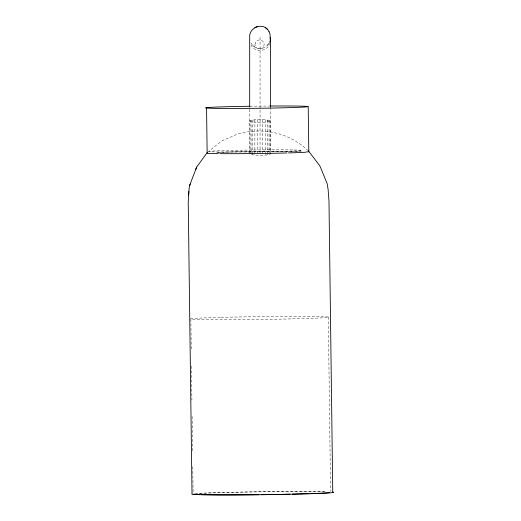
<?xml version="1.0" encoding="UTF-8"?>
<svg xmlns="http://www.w3.org/2000/svg" width="521" height="521" viewBox="0 0 521 521"><rect width="100%" height="100%" fill="white"/><g stroke="black" fill="none" stroke-linecap="round" stroke-linejoin="round"><path stroke-width="0.39" stroke-dasharray="2.6 1.95" d="M251.076 42.983C254.749 51.279 267.918 49.736 269.819 40.97M270.08 42.514C268.4 51.514 255.062 53.539 251.076 45.164M267.397 45.32L269.044 42.983M250.041 120.631L249.689 120.983L250.041 121.334C256.553 122.761 263.567 122.761 270.08 121.334L270.432 120.983L270.08 120.631C263.567 119.205 256.553 119.205 250.041 120.631L250.041 154.333C256.553 155.759 263.567 155.759 270.08 154.333L270.08 120.631M207.449 152.301L221.712 140.93L238.488 133.695L240.533 133.298C264.167 127.117 290.177 133.474 307.839 150.471M325.26 491.876L306.413 491.577A69.547 1.446 -0.7 0 0 238.559 492.202L209.221 492.996A67.737 1.413 -0.7 0 0 196.586 493.621M252.724 45.32L254.873 47.111M328.308 317.055L330.568 491.42M300.754 150.445A45.874 0.957 -0.7 0 1 227.846 152.047A45.874 0.957 -0.7 0 1 236.951 150.282A45.874 0.957 -0.7 0 1 300.754 150.445L300.773 152.015M190.855 319.067L191.266 350.698M191.468 366.107L191.91 400.167M192.119 416.39L192.568 451.258M192.77 466.666L193.109 492.619M270.432 106.994L270.432 153.982M269.044 120.305L269.044 153.851M267.397 120.025L267.397 154.939M265.248 119.817L265.248 155.154M262.747 119.68L262.747 153.675M260.057 37.336L260.057 153.721M257.374 119.68L257.374 153.675M254.873 119.817L254.873 155.154M252.724 120.025L252.724 154.939M251.076 120.305L251.076 153.851M249.689 109.325L249.689 153.982M194.502 493.68A70.823 1.478 -0.7 0 1 255.049 491.844A70.823 1.478 -0.7 0 1 324.661 491.707M249.859 106.264A51.169 1.068 -0.7 0 1 269.793 106.024M308.315 151.989A51.169 1.068 -0.7 0 1 305.566 152.223M219.328 153.649A51.169 1.068 -0.7 0 1 217.908 153.636M216.866 152.347A51.169 1.068 -0.7 0 1 302.226 151.344M305.905 151.455A51.169 1.068 -0.7 0 1 308.582 151.637M218.371 152.399A45.874 0.957 -0.7 0 1 265.202 151.429A45.874 0.957 -0.7 0 1 300.174 151.722M255.179 43.315C253.375 48.967 262.656 51.605 263.926 45.731C265.723 40.078 256.443 37.44 255.179 43.315M220.279 317.4L206.954 317.823A67.737 1.413 -0.7 0 0 194.665 319.38L215.023 319.725A69.547 1.446 -0.7 0 0 282.877 319.099L312.209 318.298A67.737 1.413 -0.7 0 0 324.498 316.742L304.14 316.397A69.547 1.446 -0.7 0 0 236.287 317.022L220.279 317.4"/><path stroke-width="0.78" d="M188.602 195.707L189.169 187.99L190.126 184.134M188.823 191.481L188.237 202.428L192.021 493.96A70.823 1.478 -0.7 0 0 263.574 494.676A70.823 1.478 -0.7 0 0 332.437 492.091M270.165 39.563L270.08 34.419L269.044 31.696M270.165 41.804L270.432 39.674M195.681 169.651L196.678 167.039L207.449 152.301M189.611 185.489L196.678 167.039M269.044 31.729C264.46 21.602 248.732 26.74 249.689 37.375L249.689 106.994M254.873 27.6L257.374 26.473M308.992 493.654L292.353 494.11M310.562 493.602L314.482 493.478A67.737 1.413 -0.7 0 0 329.715 492.619M289.95 494.162L285.15 494.279A69.547 1.446 -0.7 0 1 261.301 494.67M199.94 494.637L196.945 494.559A67.737 1.413 -0.7 0 1 193.122 494.247M201.445 494.676L217.29 494.898A69.547 1.446 -0.7 0 0 258.93 494.696M265.248 27.6L267.397 29.397M308.471 150.953L319.627 165.541L320.682 167.755L327.168 183.737L328.106 189.39L328.979 200.943L332.763 492.475M308.217 106.681L308.803 151.917M206.557 107.756L207.143 152.992M270.432 37.336L270.432 106.994M270.607 106.017A51.169 1.068 -0.7 0 1 298.155 107.339A51.169 1.068 -0.7 0 1 213.369 108.335A51.169 1.068 -0.7 0 1 249.859 106.264M305.566 152.223A51.169 1.068 -0.7 0 1 288.387 152.913M286.934 152.953A51.169 1.068 -0.7 0 1 220.07 153.656M217.908 153.636A51.169 1.068 -0.7 0 1 207.365 153.265"/></g></svg>
